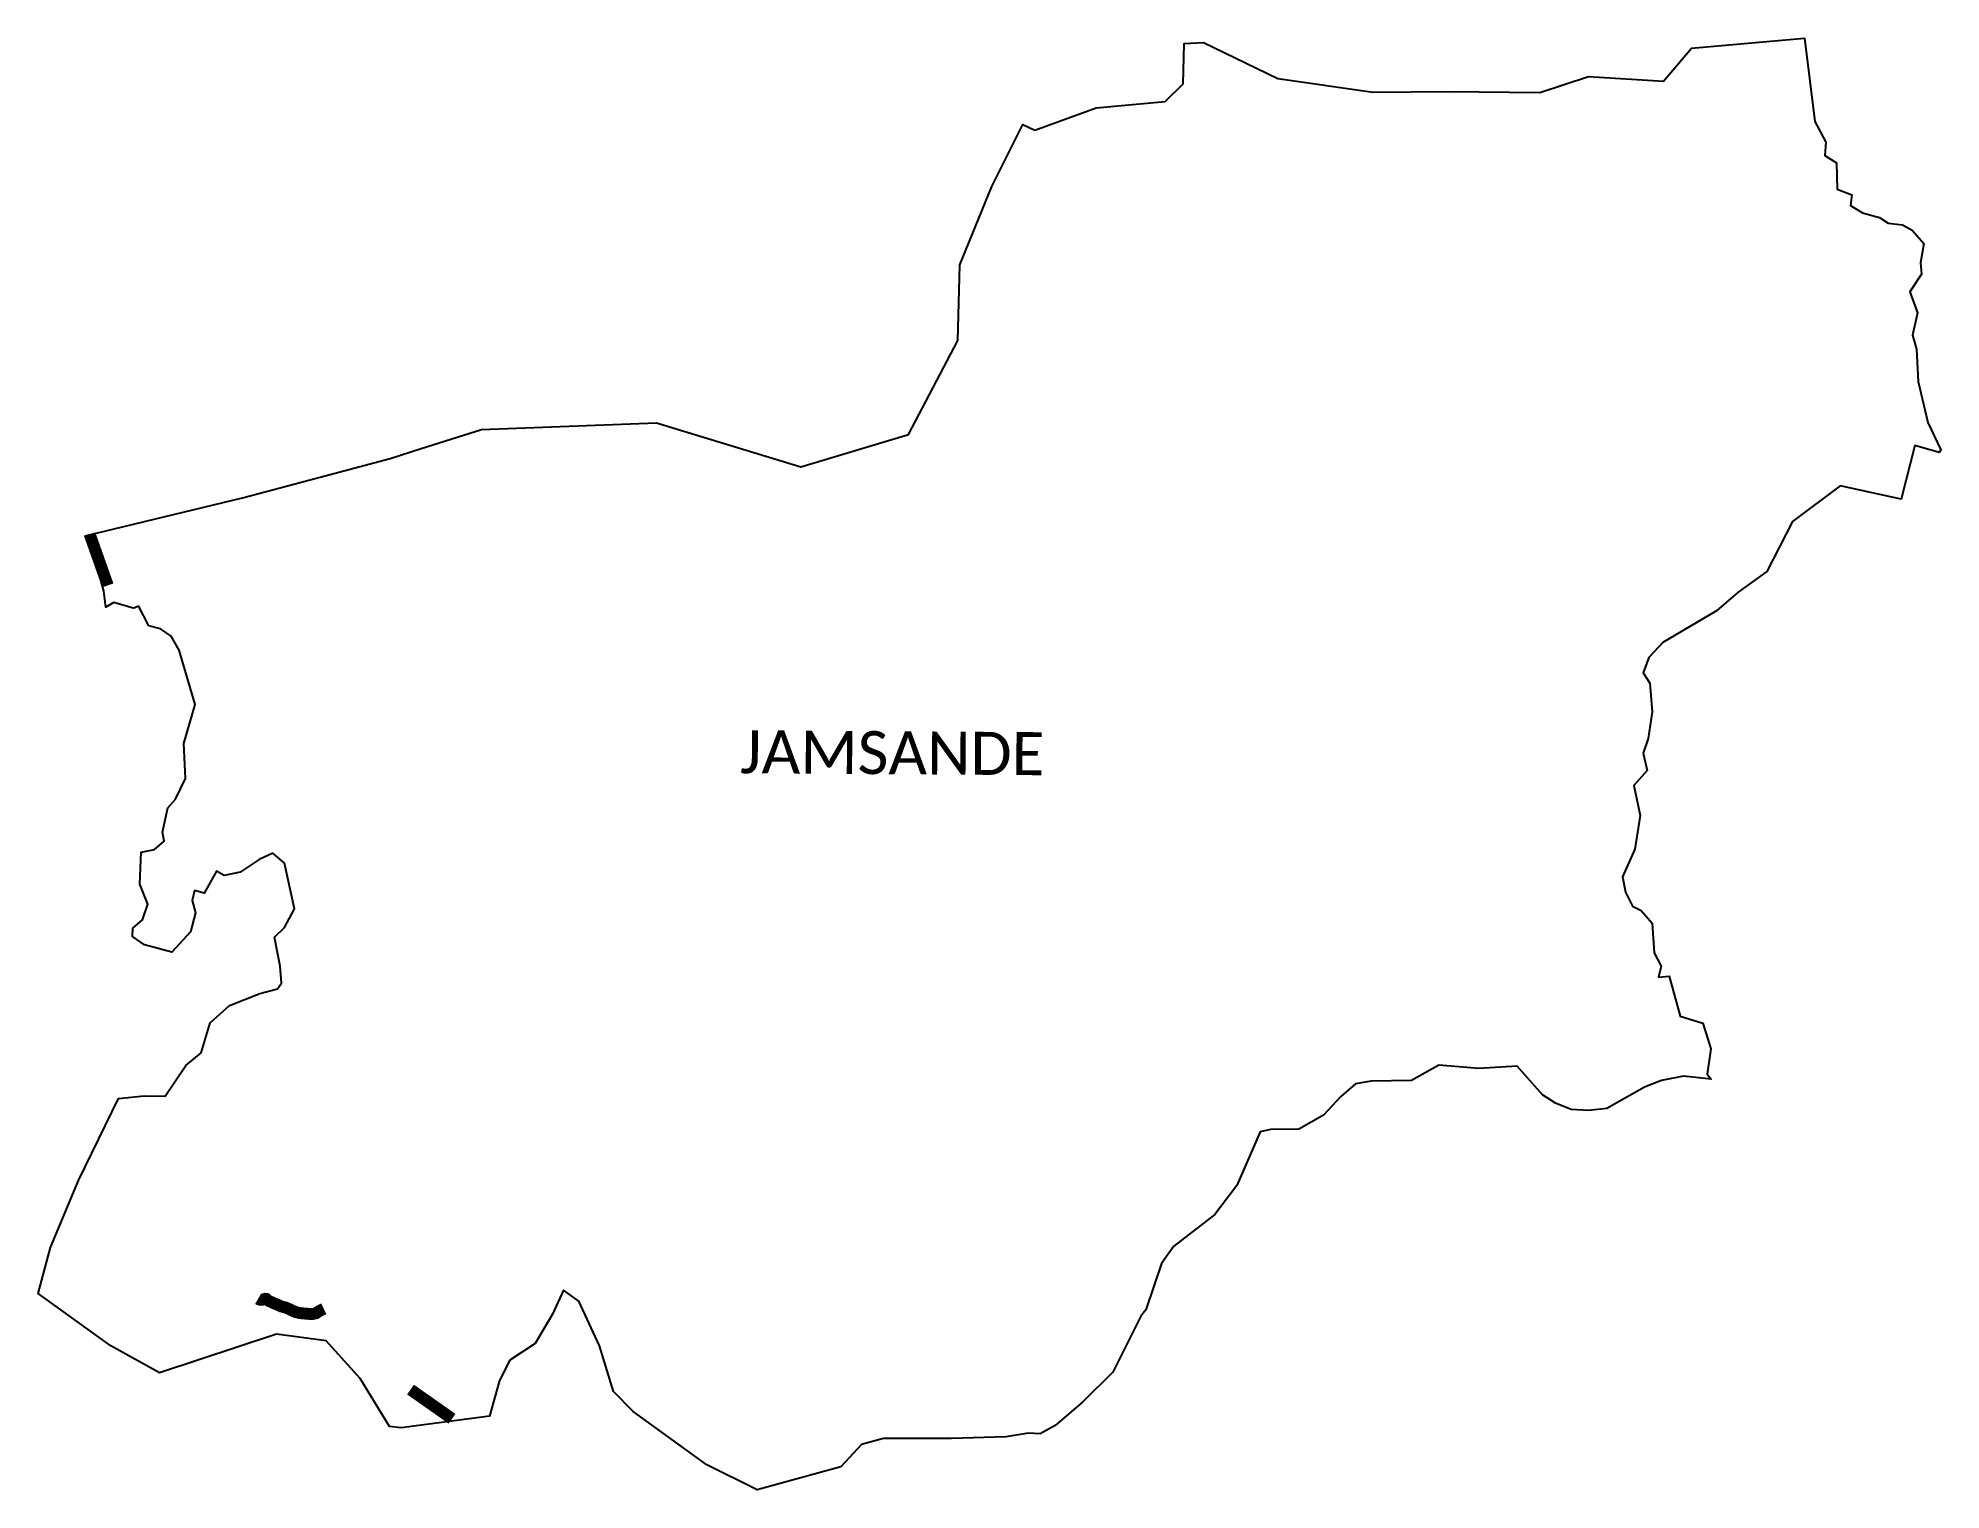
# Model space of a CAD drawing. Header units: metres. Extents: x 325786 to 333768, y 1808927 to 1815015.
import ezdxf

# ---------------------------------------------------------------- set-up
doc = ezdxf.new("R2010")
doc.units = ezdxf.units.M
doc.header["$MEASUREMENT"] = 0
for name, color, linetype in [('UNPROTECTED', 130, 'Continuous'), ('UNPROTECTED DUE TO CREEK', 150, 'Continuous'), ('VILLAGE BOUNDRY', 3, 'Continuous'), ('VILLAGE NAME', 250, 'Continuous')]:
    doc.layers.add(name, color=color, linetype=linetype)
doc.styles.get("Standard").update_dxf_attribs({"font": 'arial.ttf'})

msp = doc.modelspace()

# ---------------------------------------------------------------- linework, layer by layer
at = {"layer": 'UNPROTECTED', "const_width": 50, "flags": 128}
msp.add_lwpolyline([(326708.8, 1809728), (326713.5, 1809725.3), (326721.1, 1809723.7), (326726.9, 1809724), (326735.6, 1809726.8), (326739.1, 1809728), (326743.6, 1809727.5), (326747.9, 1809723.2), (326752.2, 1809720.2), (326758.3, 1809717.3), (326773.2, 1809710.3), (326794, 1809701.8), (326805.1, 1809696.2), (326813.6, 1809694.1), (326825, 1809691.4), (326839.4, 1809684.7), (326856.5, 1809676.7), (326869.3, 1809671.8), (326885, 1809668), (326903.5, 1809666.4), (326922.8, 1809664.7), (326939, 1809664.8), (326951.5, 1809667.3), (326956.8, 1809671.2), (326966.9, 1809677.5), (326984.5, 1809686.2)], dxfattribs=at)
at = {"layer": 'UNPROTECTED DUE TO CREEK', "const_width": 50, "flags": 128}
for points in [[(326002.4, 1812934.4), (326078.3, 1812719.8)], [(327348.3, 1809347.4), (327522.4, 1809225.1)]]:
    msp.add_lwpolyline(points, dxfattribs=at)
at = {"layer": 'VILLAGE BOUNDRY'}
msp.add_lwpolyline([(326184.3, 1812624.9), (326207.3, 1812634.3)], dxfattribs=at)
for points in [[(326184.3, 1812624.9, 0), (326103.1, 1812648, 0), (326069.5, 1812627.9, 0), (326061.8, 1812696.2, 0), (326029.7, 1812812.5, 0), (325983.1, 1812927.6, 0), (326643.2, 1813087.6, 0), (327263, 1813252.2, 0), (327393.6, 1813293.3, 0), (327646.2, 1813372.9, 0), (328380.4, 1813401.2, 0), (328985.4, 1813217.6, 0), (329437.4, 1813352.9, 0), (329644, 1813747.1, 0), (329652.6, 1814064.1, 0), (329786.2, 1814393.1, 0), (329916.2, 1814652.2, 0), (329967.2, 1814628.3, 0), (330225.1, 1814722.8, 0), (330513.4, 1814749.1, 0), (330589.4, 1814823.4, 0), (330594, 1814992.9, 0), (330675.1, 1814996.6, 0), (330986.2, 1814845.3, 0), (331385.9, 1814787.6, 0), (331704.1, 1814790.9, 0), (332085.4, 1814787.3, 0), (332289.4, 1814853.3, 0), (332604.8, 1814834.2, 0), (332721.2, 1814972.2, 0), (333195.4, 1815015.1, 0), (333239.7, 1814664.9, 0), (333285.2, 1814578.1, 0), (333281, 1814523.3, 0), (333330.7, 1814492.5, 0), (333332.6, 1814381.5, 0), (333394.3, 1814358.1, 0), (333389.5, 1814312.6, 0), (333439, 1814281.6, 0), (333510.1, 1814262.1, 0), (333547.1, 1814238.8, 0), (333606.4, 1814231.5, 0), (333647.4, 1814208.9, 0), (333696.9, 1814153.5, 0), (333682.4, 1814072.7, 0), (333687.1, 1814024.9, 0), (333637.8, 1813951.6, 0), (333669.6, 1813863.2, 0), (333648.4, 1813769.1, 0), (333666.4, 1813709.8, 0)], [(333666.4, 1813709.8, 0), (333673, 1813574.7, 0), (333713.7, 1813403.2, 0), (333768.3, 1813288.8, 0), (333760.8, 1813277.3, 0), (333658.3, 1813305.8, 0), (333600.8, 1813081.6, 0), (333345.5, 1813137.1, 0), (333145.6, 1812988.3, 0), (333038.2, 1812777.7, 0), (332917.5, 1812690.8, 0), (332826.3, 1812613.4, 0), (332602.3, 1812480.3, 0), (332543.2, 1812417.1, 0), (332518.7, 1812353, 0), (332547.4, 1812309.5, 0), (332557.1, 1812189.7, 0), (332539.8, 1812077.8, 0), (332519.2, 1812016.2, 0), (332536.3, 1811943.7, 0), (332479.4, 1811880.6, 0), (332506, 1811755.3, 0), (332483.9, 1811613.7, 0), (332432.1, 1811497.5, 0), (332444.5, 1811433.3, 0), (332474.8, 1811374.4, 0), (332511.3, 1811356.4, 0), (332557.4, 1811302.9, 0), (332565.1, 1811179.3, 0), (332594.9, 1811122.5, 0), (332583.2, 1811076.7, 0), (332628.1, 1811080.9, 0), (332674.6, 1810914, 0), (332770.1, 1810884.4, 0), (332803.4, 1810776, 0), (332787.9, 1810670.5, 0), (332805, 1810649.5, 0), (332688.1, 1810662.1, 0), (332595.6, 1810643.3, 0), (332524.1, 1810615.7, 0), (332366.5, 1810525.7, 0), (332290.1, 1810518.1, 0), (332217.5, 1810521.9, 0), (332150.8, 1810548.2, 0), (332097.5, 1810583.6, 0), (331990.1, 1810703.9, 0), (331829.4, 1810694.5, 0), (331662.1, 1810708, 0), (331547.7, 1810644.2, 0), (331377.9, 1810640.1, 0), (331312.7, 1810629.6, 0), (331250.4, 1810576.8, 0), (331178, 1810497.7, 0), (331074, 1810439.2, 0), (330956.4, 1810438.1, 0), (330912.1, 1810428.6, 0), (330814.9, 1810202.9, 0), (330722, 1810081.8, 0), (330550.7, 1809949.5, 0), (330499.1, 1809875.9, 0), (330433.1, 1809681.9, 0), (330412.3, 1809655.5, 0), (330294.3, 1809420.5, 0), (330169.1, 1809296, 0), (330052.7, 1809197.3, 0), (329989, 1809161.4, 0), (329940.7, 1809165.1, 0), (329846.8, 1809149.6, 0), (329617.6, 1809142.8, 0), (329332.1, 1809142.8, 0), (329240.1, 1809117.3, 0), (329152.7, 1809022.9, 0), (328801.9, 1808926.6, 0), (328591.1, 1809031.7, 0), (328282.3, 1809255.5, 0), (328199.2, 1809339.9, 0), (328140.7, 1809530.5, 0), (328054.7, 1809718.3, 0), (327989.6, 1809763.8, 0), (327943.3, 1809663.3, 0), (327870.5, 1809540.1, 0), (327764.7, 1809470.3, 0), (327720.9, 1809385.1, 0), (327679.4, 1809235.6, 0), (327309.3, 1809187.2, 0), (327260.1, 1809192.3, 0), (327136.8, 1809394, 0), (326994.9, 1809551.7, 0), (326786.2, 1809580.4, 0), (326295.5, 1809417.3, 0), (326091.6, 1809530.7, 0), (325785.8, 1809750.8, 0), (325837.4, 1809943.4, 0), (325955, 1810223.9, 0), (326123.6, 1810568.3, 0), (326231, 1810578.9, 0), (326318.8, 1810578.2, 0), (326405.5, 1810706, 0), (326469.7, 1810759.1, 0), (326507.7, 1810886, 0), (326588.4, 1810958.2, 0), (326716.1, 1811008.2, 0), (326790.1, 1811028.6, 0), (326806.6, 1811052.2, 0), (326800.8, 1811122.8, 0), (326778, 1811244.1, 0), (326819.8, 1811285.5, 0), (326861.4, 1811363.4, 0), (326819.7, 1811554.8, 0), (326771.1, 1811597.3, 0), (326713.4, 1811570.2, 0), (326633.7, 1811517.1, 0), (326567, 1811503.6, 0), (326533.8, 1811521.3, 0), (326482.4, 1811429.7, 0), (326442.7, 1811439.8, 0), (326432.5, 1811398.4, 0), (326445.7, 1811346.8, 0), (326425.8, 1811267.4, 0), (326347.4, 1811182.4, 0), (326231.9, 1811212.2, 0), (326181.7, 1811247.9, 0), (326183.1, 1811282.3, 0), (326224, 1811317.1, 0), (326245.8, 1811382.7, 0), (326212.3, 1811466.7, 0), (326217.9, 1811601, 0), (326274.6, 1811611.9, 0), (326315.1, 1811647.9, 0), (326307.6, 1811684.9, 0), (326330.7, 1811786.5, 0), (326361.8, 1811823.1, 0), (326404.3, 1811909.8, 0), (326396.7, 1812057.2, 0), (326445.2, 1812220.5, 0), (326377.5, 1812448.6, 0), (326344.3, 1812506.8, 0), (326299.7, 1812538.2, 0), (326250.3, 1812549.6, 0), (326207.3, 1812634.3, 0)]]:
    msp.add_polyline3d(points, dxfattribs=at)

# ---------------------------------------------------------------- texts
at = {"layer": 'VILLAGE NAME', "insert": (328732, 1812112.6), "char_height": 180.345, "attachment_point": 1, "rotation": 359.61391}
msp.add_mtext_dynamic_manual_height_columns('{\\fCalibri|b0|i0|c0|p34;JAMSANDE}', width=1779.605, gutter_width=901.7, heights=[0], dxfattribs=at)

doc.saveas('drawing.dxf')
